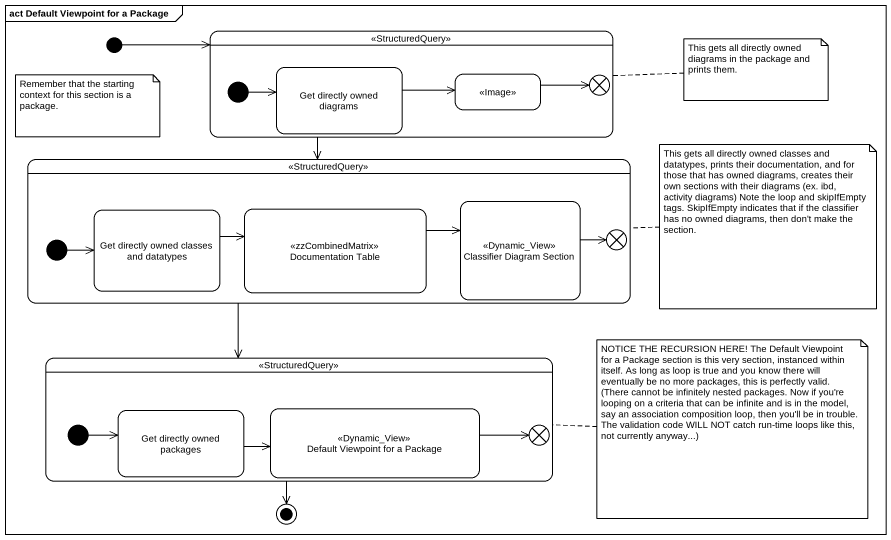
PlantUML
@startuml
mainframe act Default Viewpoint for a Package
hide empty description
state " " as state1 <<StructuredQuery>> {
  state "Get directly owned diagrams" as Get_directly_owned_diagrams
  state " " as state2 <<Image>>
  state flowfinal1 <<end>>
  [*] -right-> Get_directly_owned_diagrams
}
state " " as state3 <<StructuredQuery>> {
  state "Documentation Table" as Documentation_Table <<zzCombinedMatrix>>
  state "Classifier Diagram Section" as Classifier_Diagram_Section <<Dynamic_View>>
  state "Get directly owned classes and datatypes" as Get_directly_owned_classes
  state flowfinal2 <<end>>
  [*] -right-> Get_directly_owned_classes
}
state " " as state4 <<StructuredQuery>> {
  state "Get directly owned packages" as Get_directly_owned_packages
  state "Default Viewpoint for a Package" as Default_Viewpoint_for_a <<Dynamic_View>>
  state flowfinal3 <<end>>
  [*] -right-> Get_directly_owned_packages
}
[*] -right-> state1
state1 --> state3
Get_directly_owned_diagrams -right-> state2
state2 -right-> flowfinal1
state3 --> state4
Documentation_Table -right-> Classifier_Diagram_Section
Classifier_Diagram_Section -right-> flowfinal2
Get_directly_owned_classes -right-> Documentation_Table
Get_directly_owned_packages -right-> Default_Viewpoint_for_a
Default_Viewpoint_for_a -right-> flowfinal3
state4 --> [*]
note right of state1 : This gets all directly owned diagrams in the package and prints them.
note as N2
  Remember that the starting context for this section is a package.
end note
note right of state3 : This gets all directly owned classes and datatypes, prints their documentation, and for those that has owned diagrams, creates their own sections with their diagrams (ex. ibd, activity diagrams) Note the loop and skipIfEmpty tags. SkipIfEmpty indicates that if the classifier has no owned diagrams, then don't make the section.
note right of state4 : NOTICE THE RECURSION HERE! The Default Viewpoint for a Package section is this very section, instanced within itself. As long as loop is true and you know there will eventually be no more packages, this is perfectly valid. (There cannot be infinitely nested packages. Now if you're looping on a criteria that can be infinite and is in the model, say an association composition loop, then you'll be in trouble. The validation code WILL NOT catch run-time loops like this, not currently anyway...)
@enduml
